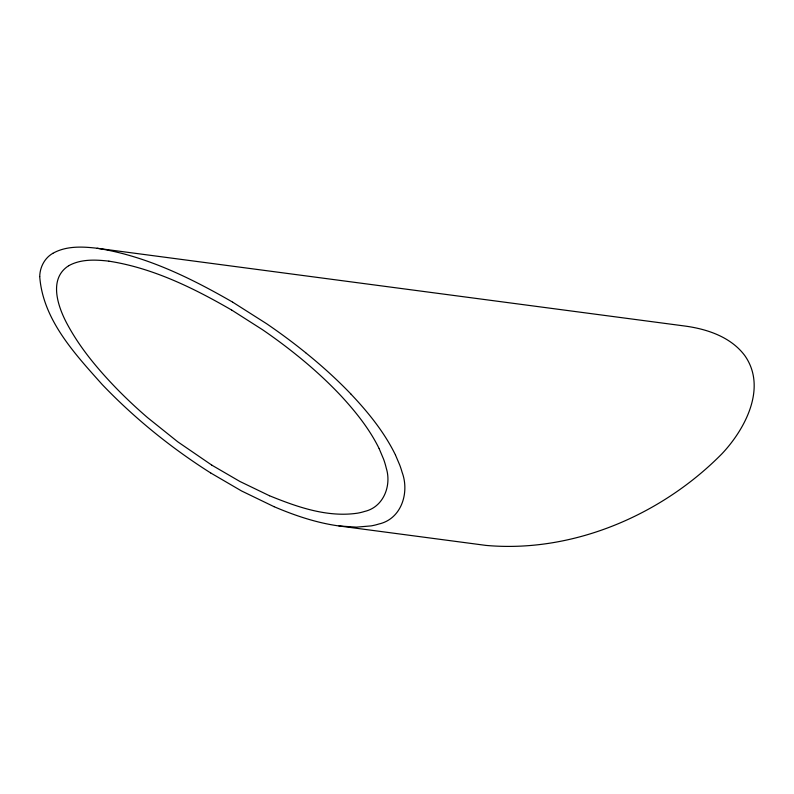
<?xml version="1.0" encoding="UTF-8"?>
<svg xmlns="http://www.w3.org/2000/svg" width="794" height="794" viewBox="0 0 794 794"><rect width="100%" height="100%" fill="white"/><g stroke="black" fill="none" stroke-linecap="round" stroke-linejoin="round"><path stroke-width="1.19" d="M39.73 276.659C42.945 319.843 74.775 353.757 102.307 384.633C134.623 418.378 171.226 447.965 210.688 472.956M39.74 276.54C39.879 267.241 44.633 257.961 52.87 253.316M68.621 265.772C47.67 279.18 58.379 308.171 67.966 325.461C80.641 348.655 97.791 369.061 116.073 388.028A1253.15 551.314 -3.8 0 0 147.624 417.674L177.796 441.841L211.809 465.135M52.94 253.276C66.279 245.773 82.387 246.527 97.086 248.264L684.974 326.046C707.196 329.063 730.847 336.924 744.782 355.583C767.262 387.462 745.298 429.048 721.945 453.781C661.471 515.137 572.831 553.16 485.997 545.409L339.008 525.965L356.456 527.147L371.205 525.886A32.226 14.183 -3.8 0 0 378.758 524.04C401.695 518.958 409.644 492.29 402.092 472.241A452.64 199.135 -3.8 0 0 399.789 465.175L395.462 454.982M68.681 265.732C80.849 258.953 95.469 259.608 108.857 261.157M108.907 261.166C152.885 267.985 193.538 288.004 231.709 310.077M338.959 525.956C316.538 522.879 294.921 515.574 274.168 506.731M97.136 248.274C145.62 255.807 190.461 277.84 232.592 302.107M269.593 495.784C297.254 507.009 327.436 517.698 357.717 513.142A29.021 12.764 -3.8 0 0 364.535 511.465C383.591 507.158 391.76 485.541 386.261 468.162A390.36 171.732 -3.8 0 0 383.621 459.26L379.135 448.6M274.069 506.691L241.535 490.95L210.797 473.016M269.503 495.754L239.887 481.462L211.899 465.195M232.721 302.186L266.496 323.644A1195.695 526.035 -3.8 0 1 305.154 352.308L305.67 352.705M231.838 310.146L262.427 329.649A1088.524 478.881 -3.8 0 1 297.452 355.712L297.919 356.069A1077.835 474.187 -3.8 0 1 341.847 396.742C356.198 412.423 369.617 429.256 379.046 448.412M351.137 394.3C368.287 412.443 384.236 432.125 395.293 454.634M305.63 352.715A1187.05 522.234 -3.8 0 1 351.166 394.29"/></g></svg>
